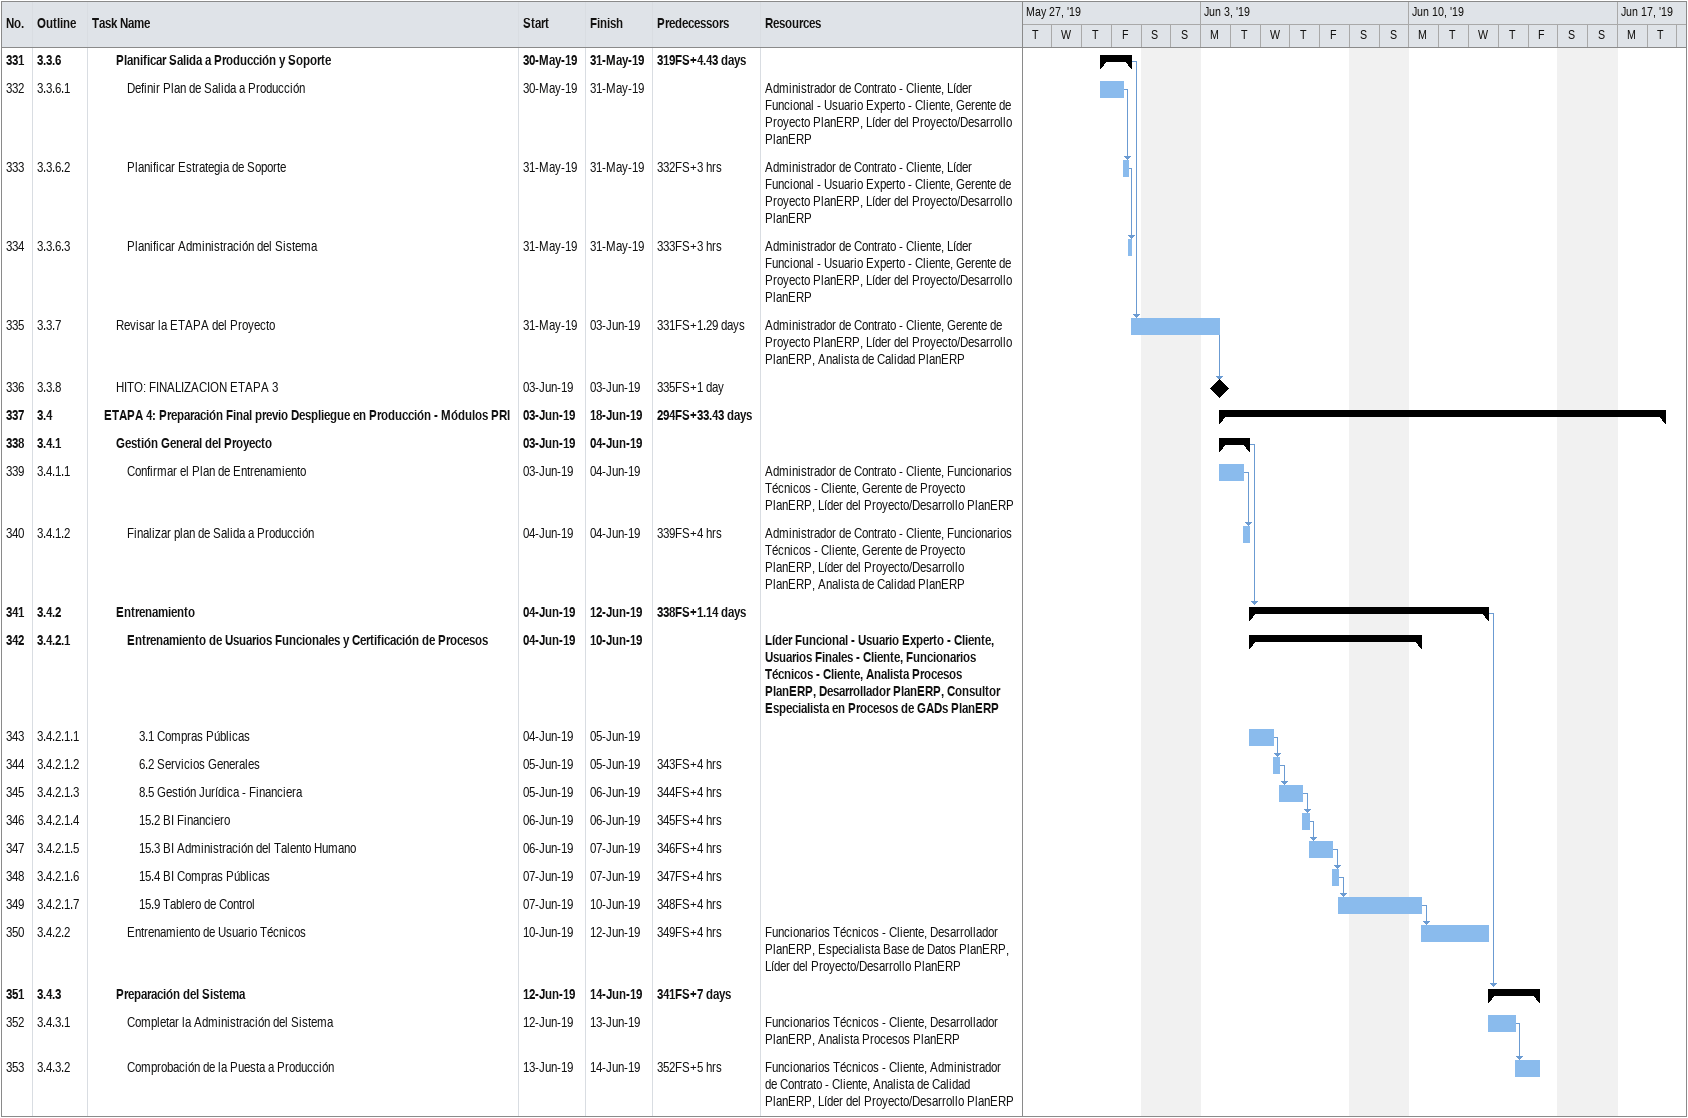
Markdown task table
| ID | WBS | Task | Start | Finish | Predecessors | Resources |
|---|---|---|---|---|---|---|
| 331 | 3.3.6 | **Planificar Salida a Producción y Soporte** | 2019-05-30 | 2019-05-31 | 319FS+4.43d |  |
| 332 | 3.3.6.1 | Definir Plan de Salida a Producción | 2019-05-30 | 2019-05-31 |  | Administrador de Contrato - Cliente, Líder Funcional - Usuario Experto - Cliente, Gerente de Proyecto PlanERP, Líder del Proyecto/Desarrollo PlanERP |
| 333 | 3.3.6.2 | Planificar Estrategia de Soporte | 2019-05-31 | 2019-05-31 | 332FS+3h | Administrador de Contrato - Cliente, Líder Funcional - Usuario Experto - Cliente, Gerente de Proyecto PlanERP, Líder del Proyecto/Desarrollo PlanERP |
| 334 | 3.3.6.3 | Planificar Administración del Sistema | 2019-05-31 | 2019-05-31 | 333FS+3h | Administrador de Contrato - Cliente, Líder Funcional - Usuario Experto - Cliente, Gerente de Proyecto PlanERP, Líder del Proyecto/Desarrollo PlanERP |
| 335 | 3.3.7 | Revisar la ETAPA del Proyecto | 2019-05-31 | 2019-06-03 | 331FS+1.29d | Administrador de Contrato - Cliente, Gerente de Proyecto PlanERP, Líder del Proyecto/Desarrollo PlanERP, Analista de Calidad PlanERP |
| 336 | 3.3.8 | HITO: FINALIZACION ETAPA 3 (milestone) | 2019-06-03 | 2019-06-03 | 335FS+1d |  |
| 337 | 3.4 | **ETAPA 4: Preparación Final previo Despliegue en Producción - Módulos PRI** | 2019-06-03 | 2019-06-18 | 294FS+33.43d |  |
| 338 | 3.4.1 | **Gestión General del Proyecto** | 2019-06-03 | 2019-06-04 |  |  |
| 339 | 3.4.1.1 | Confirmar el Plan de Entrenamiento | 2019-06-03 | 2019-06-04 |  | Administrador de Contrato - Cliente, Funcionarios Técnicos - Cliente, Gerente de Proyecto PlanERP, Líder del Proyecto/Desarrollo PlanERP |
| 340 | 3.4.1.2 | Finalizar plan de Salida a Producción | 2019-06-04 | 2019-06-04 | 339FS+4h | Administrador de Contrato - Cliente, Funcionarios Técnicos - Cliente, Gerente de Proyecto PlanERP, Líder del Proyecto/Desarrollo PlanERP, Analista de Calidad PlanERP |
| 341 | 3.4.2 | **Entrenamiento** | 2019-06-04 | 2019-06-12 | 338FS+1.14d |  |
| 342 | 3.4.2.1 | **Entrenamiento de Usuarios Funcionales y Certificación de Procesos** | 2019-06-04 | 2019-06-10 |  | Líder Funcional - Usuario Experto - Cliente, Usuarios Finales - Cliente, Funcionarios Técnicos - Cliente, Analista Procesos PlanERP, Desarrollador PlanERP, Consultor Especialista en Procesos de GADs PlanERP |
| 343 | 3.4.2.1.1 | 3.1 Compras Públicas | 2019-06-04 | 2019-06-05 |  |  |
| 344 | 3.4.2.1.2 | 6.2 Servicios Generales | 2019-06-05 | 2019-06-05 | 343FS+4h |  |
| 345 | 3.4.2.1.3 | 8.5 Gestión Jurídica - Financiera | 2019-06-05 | 2019-06-06 | 344FS+4h |  |
| 346 | 3.4.2.1.4 | 15.2 BI Financiero | 2019-06-06 | 2019-06-06 | 345FS+4h |  |
| 347 | 3.4.2.1.5 | 15.3 BI Administración del Talento Humano | 2019-06-06 | 2019-06-07 | 346FS+4h |  |
| 348 | 3.4.2.1.6 | 15.4 BI Compras Públicas | 2019-06-07 | 2019-06-07 | 347FS+4h |  |
| 349 | 3.4.2.1.7 | 15.9 Tablero de Control | 2019-06-07 | 2019-06-10 | 348FS+4h |  |
| 350 | 3.4.2.2 | Entrenamiento de Usuario Técnicos | 2019-06-10 | 2019-06-12 | 349FS+4h | Funcionarios Técnicos - Cliente, Desarrollador PlanERP, Especialista Base de Datos PlanERP, Líder del Proyecto/Desarrollo PlanERP |
| 351 | 3.4.3 | **Preparación del Sistema** | 2019-06-12 | 2019-06-14 | 341FS+7d |  |
| 352 | 3.4.3.1 | Completar la Administración del Sistema | 2019-06-12 | 2019-06-13 |  | Funcionarios Técnicos - Cliente, Desarrollador PlanERP, Analista Procesos PlanERP |
| 353 | 3.4.3.2 | Comprobación de la Puesta a Producción | 2019-06-13 | 2019-06-14 | 352FS+5h | Funcionarios Técnicos - Cliente, Administrador de Contrato - Cliente, Analista de Calidad PlanERP, Líder del Proyecto/Desarrollo PlanERP |
